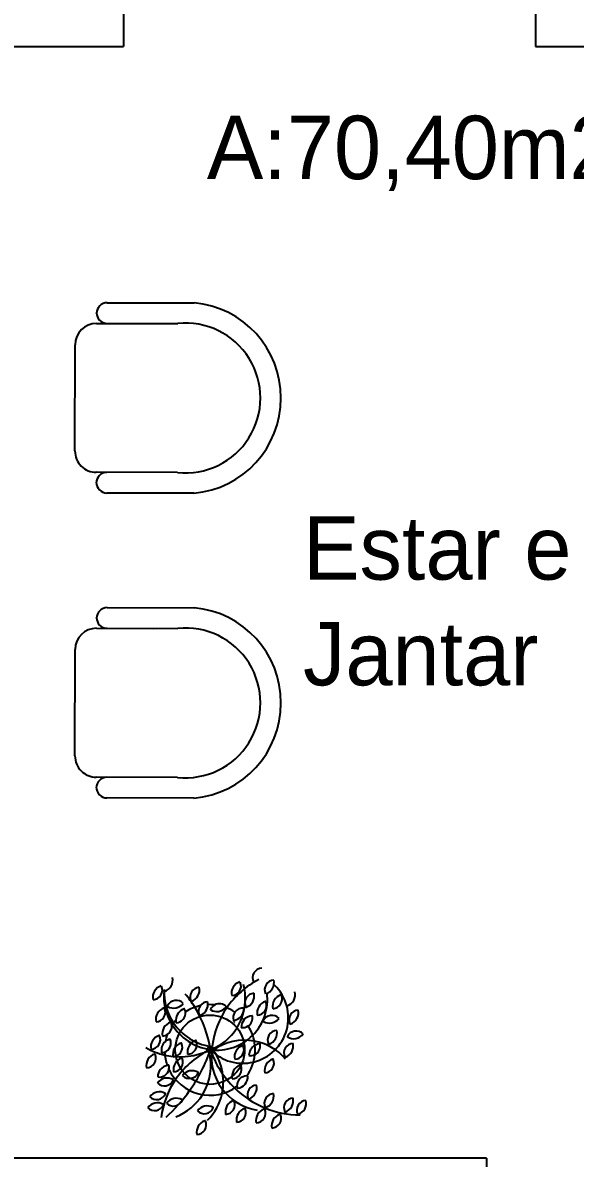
# Model space of a CAD drawing. Header units: millimetres. Extents: x 935 to 1399, y 512 to 900.
# Drawn here: x 1149.535 to 1151.28, y 855.466 to 859.047 of the extents above; entities that cross this region are included whole.
import ezdxf

# ---------------------------------------------------------------- set-up
doc = ezdxf.new("R2010")
doc.units = ezdxf.units.MM
doc.layers.add('LAYER1', color=1, linetype='Continuous')
doc.layers.add('MOBÍLIA', color=1, linetype='Continuous')

msp = doc.modelspace()

# ---------------------------------------------------------------- linework, layer by layer
at = {"color": 6}
for p, q in [((1149.85391, 859.22187), (1149.85391, 858.97187)), ((1149.85391, 859.22187), (1149.85391, 858.97187)), ((1151.15391, 859.22187), (1151.15391, 858.97187)), ((1151.15391, 859.22187), (1151.15391, 858.97187)), ((1146.36641, 858.97187), (1149.85391, 858.97187)), ((1146.36641, 858.97187), (1149.85391, 858.97187)), ((1151.15391, 858.97187), (1153.99141, 858.97187)), ((1151.15391, 858.97187), (1153.99141, 858.97187)), ((1150.99954, 855.46625), (1146.36641, 855.46625)), ((1150.99954, 855.46625), (1146.36641, 855.46625)), ((1150.99954, 855.46625), (1150.99954, 855.21625)), ((1150.99954, 855.46625), (1150.99954, 855.21625))]:
    msp.add_line(p, q, dxfattribs=at)
at = {"layer": 'LAYER1'}
for centre, radius in [((1150.12651, 855.80867), 0.10934), ((1150.12651, 855.80867), 0.10934), ((1150.12651, 855.80867), 0.10934), ((1150.12651, 855.80867), 0.10934), ((1150.12809, 855.80867), 0.01011), ((1150.12809, 855.80867), 0.01011), ((1150.12809, 855.80867), 0.01011), ((1150.12809, 855.80867), 0.01011)]:
    msp.add_circle(centre, radius, dxfattribs=at)
for centre, radius, start, end in [((1150.29167, 856.03494), 0.03072, 93.38057, 204.4039), ((1150.29167, 856.03494), 0.03072, 93.38057, 204.4039), ((1149.97159, 856.02795), 0.03756, 288.17868, 12.61208), ((1149.97159, 856.02795), 0.03756, 288.17868, 12.61208), ((1150.40743, 855.78522), 0.2757, 117.33103, 145.74295), ((1150.40743, 855.78522), 0.2757, 117.33103, 145.74295), ((1150.23204, 855.98658), 0.03756, 107.13764, 191.57105), ((1150.23204, 855.98658), 0.03756, 107.13764, 191.57105), ((1150.19399, 856.00974), 0.03072, 272.33954, 23.36287), ((1150.19399, 856.00974), 0.03072, 272.33954, 23.36287), ((1150.3298, 855.99751), 0.03072, 93.38057, 204.4039), ((1150.3298, 855.99751), 0.03072, 93.38057, 204.4039), ((1150.29133, 856.01998), 0.03756, 288.17868, 12.61208), ((1150.29133, 856.01998), 0.03756, 288.17868, 12.61208), ((1149.98372, 855.97393), 0.03756, 107.13764, 191.57105), ((1149.98372, 855.97393), 0.03756, 107.13764, 191.57105), ((1149.94566, 855.99709), 0.03072, 272.33954, 23.36287), ((1149.94566, 855.99709), 0.03072, 272.33954, 23.36287), ((1150.15242, 855.97901), 0.17194, 176.96723, 212.41656), ((1150.15242, 855.97901), 0.17194, 176.96723, 212.41656), ((1150.15421, 855.98906), 0.17194, 176.96723, 213.96318), ((1150.15421, 855.98906), 0.17194, 176.96723, 213.96318), ((1149.7754, 855.7547), 0.3568, 31.76546, 39.99551), ((1149.7754, 855.7547), 0.3568, 31.76546, 39.99551), ((1150.09438, 855.97466), 0.03072, 93.38057, 204.4039), ((1150.09438, 855.97466), 0.03072, 93.38057, 204.4039), ((1150.05591, 855.99712), 0.03756, 288.17868, 12.61208), ((1150.05591, 855.99712), 0.03756, 288.17868, 12.61208), ((1150.06632, 855.96913), 0.17194, 339.4885, 15.0874), ((1150.06632, 855.96913), 0.17194, 339.4885, 15.0874), ((1150.26751, 855.956), 0.03072, 93.38057, 204.4039), ((1150.26751, 855.956), 0.03072, 93.38057, 204.4039), ((1150.22904, 855.97846), 0.03756, 288.17868, 12.61208), ((1150.22904, 855.97846), 0.03756, 288.17868, 12.61208), ((1150.14864, 855.96673), 0.1594, 315.08964, 7.61396), ((1150.14864, 855.96673), 0.1594, 315.08964, 7.61396), ((1150.23043, 855.90917), 0.14344, 283.58903, 45.69939), ((1150.23043, 855.90917), 0.14344, 283.58903, 45.69939), ((1150.35825, 855.98273), 0.03756, 288.17868, 12.61208), ((1150.35825, 855.98273), 0.03756, 288.17868, 12.61208), ((1149.99344, 855.94617), 0.001, 154.86184, 238.63661), ((1149.99344, 855.94617), 0.001, 154.86184, 238.63661), ((1150.02034, 855.93354), 0.03072, 43.83851, 154.86184), ((1150.02034, 855.93354), 0.03072, 43.83851, 154.86184), ((1150.01247, 855.97739), 0.03756, 238.63661, 323.07002), ((1150.01247, 855.97739), 0.03756, 238.63661, 323.07002), ((1150.12634, 855.80776), 0.14294, 102.14243, 122.79041), ((1150.12634, 855.80776), 0.14294, 102.14243, 122.79041), ((1150.06732, 855.96238), 0.001, 204.4039, 288.17868), ((1150.06732, 855.96238), 0.001, 204.4039, 288.17868), ((1150.12112, 855.92943), 0.03072, 143.98164, 204.4039), ((1150.12112, 855.92943), 0.03072, 143.98164, 204.4039), ((1150.08265, 855.95189), 0.03756, 288.17868, 357.96648), ((1150.08265, 855.95189), 0.03756, 288.17868, 357.96648), ((1150.12112, 855.92943), 0.03072, 93.38057, 143.98164), ((1150.12112, 855.92943), 0.03072, 93.38057, 143.98164), ((1150.08265, 855.95189), 0.03756, 357.96648, 12.61208), ((1150.08265, 855.95189), 0.03756, 357.96648, 12.61208), ((1150.12634, 855.80776), 0.14294, 83.7908, 92.46579), ((1150.12634, 855.80776), 0.14294, 83.7908, 92.46579), ((1150.15651, 855.92289), 0.03072, 118.6061, 154.86184), ((1150.15651, 855.92289), 0.03072, 118.6061, 154.86184), ((1150.15651, 855.92289), 0.03072, 43.83851, 118.6061), ((1150.15651, 855.92289), 0.03072, 43.83851, 118.6061), ((1150.31271, 855.92493), 0.03756, 107.13764, 191.57105), ((1150.31271, 855.92493), 0.03756, 107.13764, 191.57105), ((1150.27465, 855.94808), 0.03072, 272.33954, 23.36287), ((1150.27465, 855.94808), 0.03072, 272.33954, 23.36287), ((1150.30193, 855.95987), 0.001, 23.36287, 107.13764), ((1150.30193, 855.95987), 0.001, 23.36287, 107.13764), ((1150.36174, 855.94548), 0.03756, 107.13764, 191.57105), ((1150.36174, 855.94548), 0.03756, 107.13764, 191.57105), ((1150.32368, 855.96863), 0.03072, 272.33954, 23.36287), ((1150.32368, 855.96863), 0.03072, 272.33954, 23.36287), ((1150.35096, 855.98042), 0.001, 23.36287, 107.13764), ((1150.35096, 855.98042), 0.001, 23.36287, 107.13764), ((1150.36966, 855.94799), 0.001, 204.4039, 288.17868), ((1150.36966, 855.94799), 0.001, 204.4039, 288.17868), ((1149.99321, 855.90438), 0.03756, 107.13764, 191.57105), ((1149.99321, 855.90438), 0.03756, 107.13764, 191.57105), ((1149.95515, 855.92753), 0.03072, 272.33954, 23.36287), ((1149.95515, 855.92753), 0.03072, 272.33954, 23.36287), ((1149.98243, 855.93932), 0.001, 23.36287, 107.13764), ((1149.98243, 855.93932), 0.001, 23.36287, 107.13764), ((1150.05647, 855.90122), 0.03756, 107.13764, 178.72476), ((1150.05647, 855.90122), 0.03756, 107.13764, 178.72476), ((1150.01842, 855.92437), 0.03072, 272.33954, 6.6283), ((1150.01842, 855.92437), 0.03072, 272.33954, 6.6283), ((1150.0457, 855.93616), 0.001, 23.36287, 107.13764), ((1150.0457, 855.93616), 0.001, 23.36287, 107.13764), ((1150.01842, 855.92437), 0.03072, 6.6283, 23.36287), ((1150.01842, 855.92437), 0.03072, 6.6283, 23.36287), ((1149.7754, 855.7547), 0.3568, 8.69905, 31.76546), ((1149.7754, 855.7547), 0.3568, 8.69905, 31.76546), ((1150.09406, 855.91715), 0.001, 204.4039, 288.17868), ((1150.09406, 855.91715), 0.001, 204.4039, 288.17868), ((1150.12961, 855.93551), 0.001, 154.86184, 238.63661), ((1150.12961, 855.93551), 0.001, 154.86184, 238.63661), ((1150.14864, 855.96673), 0.03756, 238.63661, 317.97949), ((1150.14864, 855.96673), 0.03756, 238.63661, 317.97949), ((1150.40743, 855.78522), 0.2757, 145.74295, 172.71362), ((1150.40743, 855.78522), 0.2757, 145.74295, 172.71362), ((1150.14864, 855.96673), 0.03756, 317.97949, 323.07002), ((1150.14864, 855.96673), 0.03756, 317.97949, 323.07002), ((1150.12634, 855.80776), 0.14294, 56.45063, 69.43833), ((1150.12634, 855.80776), 0.14294, 56.45063, 69.43833), ((1150.23043, 855.90917), 0.03072, 144.77841, 194.01247), ((1150.23043, 855.90917), 0.03072, 144.77841, 194.01247), ((1150.19664, 855.9382), 0.03756, 277.78724, 316.37904), ((1150.19664, 855.9382), 0.03756, 277.78724, 316.37904), ((1150.23043, 855.90917), 0.03072, 82.98914, 144.77841), ((1150.23043, 855.90917), 0.03072, 82.98914, 144.77841), ((1150.19664, 855.9382), 0.03756, 316.37904, 2.22065), ((1150.19664, 855.9382), 0.03756, 316.37904, 2.22065), ((1150.12634, 855.80776), 0.14294, 41.36895, 46.99327), ((1150.12634, 855.80776), 0.14294, 41.36895, 46.99327), ((1150.2627, 855.87846), 0.03756, 94.88827, 140.76068), ((1150.2627, 855.87846), 0.03756, 94.88827, 140.76068), ((1150.24045, 855.94372), 0.001, 204.4039, 288.17868), ((1150.24045, 855.94372), 0.001, 204.4039, 288.17868), ((1150.23043, 855.90917), 0.03072, 303.72778, 11.1135), ((1150.23043, 855.90917), 0.03072, 303.72778, 11.1135), ((1150.25959, 855.91489), 0.001, 11.1135, 94.88827), ((1150.25959, 855.91489), 0.001, 11.1135, 94.88827), ((1150.32268, 855.88626), 0.03072, 43.83851, 154.86184), ((1150.32268, 855.88626), 0.03072, 43.83851, 154.86184), ((1150.407, 855.90271), 0.03072, 93.38057, 204.4039), ((1150.407, 855.90271), 0.03072, 93.38057, 204.4039), ((1150.36853, 855.92517), 0.03756, 288.17868, 12.61208), ((1150.36853, 855.92517), 0.03756, 288.17868, 12.61208), ((1150.01377, 855.85915), 0.03756, 107.13764, 191.57105), ((1150.01377, 855.85915), 0.03756, 107.13764, 191.57105), ((1149.97572, 855.88231), 0.03072, 301.68545, 5.64628), ((1149.97572, 855.88231), 0.03072, 301.68545, 5.64628), ((1150.003, 855.89409), 0.001, 23.36287, 107.13764), ((1150.003, 855.89409), 0.001, 23.36287, 107.13764), ((1149.97572, 855.88231), 0.03072, 5.64628, 23.36287), ((1149.97572, 855.88231), 0.03072, 5.64628, 23.36287), ((1150.12634, 855.80776), 0.14294, 138.72336, 147.13049), ((1150.12634, 855.80776), 0.14294, 138.72336, 147.13049), ((1150.15242, 855.97901), 0.17194, 212.41656, 261.0002), ((1150.15242, 855.97901), 0.17194, 212.41656, 261.0002), ((1150.15421, 855.98906), 0.17194, 213.96318, 261.0002), ((1150.15421, 855.98906), 0.17194, 213.96318, 261.0002), ((1150.05647, 855.90122), 0.03756, 178.72476, 191.57105), ((1150.05647, 855.90122), 0.03756, 178.72476, 191.57105), ((1150.06632, 855.96913), 0.17194, 291.05442, 339.4885), ((1150.06632, 855.96913), 0.17194, 291.05442, 339.4885), ((1150.2016, 855.90197), 0.001, 194.01247, 277.78724), ((1150.2016, 855.90197), 0.001, 194.01247, 277.78724), ((1150.20337, 855.89689), 0.001, 204.4039, 288.17868), ((1150.20337, 855.89689), 0.001, 204.4039, 288.17868), ((1150.2627, 855.87846), 0.03756, 140.76068, 179.32168), ((1150.2627, 855.87846), 0.03756, 140.76068, 179.32168), ((1150.23043, 855.90917), 0.03072, 260.09017, 303.72778), ((1150.23043, 855.90917), 0.03072, 260.09017, 303.72778), ((1150.12634, 855.80776), 0.14294, 5.8965, 32.05556), ((1150.12634, 855.80776), 0.14294, 5.8965, 32.05556), ((1150.29578, 855.89889), 0.001, 154.86184, 238.63661), ((1150.29578, 855.89889), 0.001, 154.86184, 238.63661), ((1150.31481, 855.93011), 0.03756, 238.63661, 323.07002), ((1150.31481, 855.93011), 0.03756, 238.63661, 323.07002), ((1150.37994, 855.89043), 0.001, 204.4039, 288.17868), ((1150.37994, 855.89043), 0.001, 204.4039, 288.17868), ((1149.97739, 855.81743), 0.03756, 107.13764, 191.57105), ((1149.97739, 855.81743), 0.03756, 107.13764, 191.57105), ((1149.93934, 855.84059), 0.03072, 272.33954, 23.36287), ((1149.93934, 855.84059), 0.03072, 272.33954, 23.36287), ((1149.96662, 855.85237), 0.001, 23.36287, 107.13764), ((1149.96662, 855.85237), 0.001, 23.36287, 107.13764), ((1149.97572, 855.88231), 0.03072, 272.33954, 301.68545), ((1149.97572, 855.88231), 0.03072, 272.33954, 301.68545), ((1149.97255, 855.82952), 0.03072, 291.02522, 23.36287), ((1149.97255, 855.82952), 0.03072, 291.02522, 23.36287), ((1150.12634, 855.80776), 0.14294, 160.20124, 169.12472), ((1150.12634, 855.80776), 0.14294, 160.20124, 169.12472), ((1150.01061, 855.80637), 0.03756, 107.13764, 130.97907), ((1150.01061, 855.80637), 0.03756, 107.13764, 130.97907), ((1149.99983, 855.84131), 0.001, 23.36287, 107.13764), ((1149.99983, 855.84131), 0.001, 23.36287, 107.13764), ((1150.14864, 855.96673), 0.1594, 262.59281, 315.08964), ((1150.14864, 855.96673), 0.1594, 262.59281, 315.08964), ((1150.23549, 855.66659), 0.17194, 79.60421, 124.95252), ((1150.23549, 855.66659), 0.17194, 79.60421, 124.95252), ((1150.33913, 855.83899), 0.03072, 93.38057, 204.4039), ((1150.33913, 855.83899), 0.03072, 93.38057, 204.4039), ((1150.30066, 855.86145), 0.03756, 288.17868, 12.61208), ((1150.30066, 855.86145), 0.03756, 288.17868, 12.61208), ((1150.37187, 855.84955), 0.001, 154.86184, 238.63661), ((1150.37187, 855.84955), 0.001, 154.86184, 238.63661), ((1150.39878, 855.83693), 0.03072, 43.83851, 154.86184), ((1150.39878, 855.83693), 0.03072, 43.83851, 154.86184), ((1150.3909, 855.88078), 0.03756, 238.63661, 323.07002), ((1150.3909, 855.88078), 0.03756, 238.63661, 323.07002), ((1150.03226, 856.00399), 0.21756, 240.22964, 257.26623), ((1150.03226, 856.00399), 0.21756, 240.22964, 257.26623), ((1150.01061, 855.80637), 0.03756, 130.97907, 191.57105), ((1150.01061, 855.80637), 0.03756, 130.97907, 191.57105), ((1150.03226, 856.00399), 0.21756, 257.26623, 296.13413), ((1150.03226, 856.00399), 0.21756, 257.26623, 296.13413), ((1150.04698, 855.79372), 0.03756, 107.13764, 191.57105), ((1150.04698, 855.79372), 0.03756, 107.13764, 191.57105), ((1150.00893, 855.81688), 0.03072, 272.33954, 23.36287), ((1150.00893, 855.81688), 0.03072, 272.33954, 23.36287), ((1150.24593, 855.55976), 0.2757, 117.33103, 145.81233), ((1150.24593, 855.55976), 0.2757, 117.33103, 145.81233), ((1150.03621, 855.82866), 0.001, 23.36287, 107.13764), ((1150.03621, 855.82866), 0.001, 23.36287, 107.13764), ((1150.09285, 855.80162), 0.03756, 107.13764, 191.57105), ((1150.09285, 855.80162), 0.03756, 107.13764, 191.57105), ((1150.0548, 855.82478), 0.03072, 272.33954, 23.36287), ((1150.0548, 855.82478), 0.03072, 272.33954, 23.36287), ((1149.65007, 855.97118), 0.50489, 324.76435, 341.22297), ((1149.65007, 855.97118), 0.50489, 324.76435, 341.22297), ((1150.08208, 855.83656), 0.001, 23.36287, 107.13764), ((1150.08208, 855.83656), 0.001, 23.36287, 107.13764), ((1150.4142, 855.90473), 0.30181, 198.56021, 225.92154), ((1150.23043, 855.90917), 0.14344, 224.47927, 283.58903), ((1150.4142, 855.90473), 0.30181, 198.56021, 225.92154), ((1150.23043, 855.90917), 0.14344, 224.47927, 283.58903), ((1149.99699, 855.70764), 0.17194, 347.38628, 39.16327), ((1149.99699, 855.70764), 0.17194, 347.38628, 39.16327), ((1150.24153, 855.78582), 0.03756, 107.13764, 191.57105), ((1150.24153, 855.78582), 0.03756, 107.13764, 191.57105), ((1150.20348, 855.80897), 0.03072, 272.33954, 23.36287), ((1150.20348, 855.80897), 0.03072, 272.33954, 23.36287), ((1150.23076, 855.82076), 0.001, 23.36287, 107.13764), ((1150.23076, 855.82076), 0.001, 23.36287, 107.13764), ((1150.28708, 855.78978), 0.03756, 119.61075, 179.32168), ((1150.28708, 855.78978), 0.03756, 119.61075, 179.32168), ((1150.23549, 855.66659), 0.17194, 40.91955, 79.60421), ((1150.23549, 855.66659), 0.17194, 40.91955, 79.60421), ((1150.25481, 855.82049), 0.03072, 296.50201, 11.1135), ((1150.25481, 855.82049), 0.03072, 296.50201, 11.1135), ((1150.12651, 855.80867), 0.14287, 353.70299, 5.53986), ((1150.12651, 855.80867), 0.14287, 353.70299, 5.53986), ((1150.28708, 855.78978), 0.03756, 94.88827, 119.61075), ((1150.28708, 855.78978), 0.03756, 94.88827, 119.61075), ((1150.28397, 855.82621), 0.001, 11.1135, 94.88827), ((1150.28397, 855.82621), 0.001, 11.1135, 94.88827), ((1150.31207, 855.82671), 0.001, 204.4039, 288.17868), ((1150.31207, 855.82671), 0.001, 204.4039, 288.17868), ((1150.39055, 855.79787), 0.03072, 93.38057, 204.4039), ((1150.39055, 855.79787), 0.03072, 93.38057, 204.4039), ((1150.35208, 855.82034), 0.03756, 288.17868, 12.61208), ((1150.35208, 855.82034), 0.03756, 288.17868, 12.61208), ((1149.96316, 855.75894), 0.03756, 107.13764, 191.57105), ((1149.96316, 855.75894), 0.03756, 107.13764, 191.57105), ((1149.9251, 855.7821), 0.03072, 272.33954, 23.36287), ((1149.9251, 855.7821), 0.03072, 272.33954, 23.36287), ((1149.95238, 855.79388), 0.001, 23.36287, 107.13764), ((1149.95238, 855.79388), 0.001, 23.36287, 107.13764), ((1149.97255, 855.82952), 0.03072, 272.33954, 291.02522), ((1149.97255, 855.82952), 0.03072, 272.33954, 291.02522), ((1150.12634, 855.80776), 0.14294, 182.76947, 199.93067), ((1150.12634, 855.80776), 0.14294, 182.76947, 199.93067), ((1150.04857, 855.74629), 0.03756, 107.13764, 191.57105), ((1150.04857, 855.74629), 0.03756, 107.13764, 191.57105), ((1150.01051, 855.76945), 0.03072, 272.33954, 23.36287), ((1150.01051, 855.76945), 0.03072, 272.33954, 23.36287), ((1150.03779, 855.78124), 0.001, 23.36287, 107.13764), ((1150.03779, 855.78124), 0.001, 23.36287, 107.13764), ((1149.95733, 855.7576), 0.17194, 328.08334, 15.0874), ((1149.95733, 855.7576), 0.17194, 328.08334, 15.0874), ((1150.30285, 855.7879), 0.17194, 176.96723, 221.82034), ((1150.30285, 855.7879), 0.17194, 176.96723, 221.82034), ((1150.12634, 855.80776), 0.14294, 325.01151, 354.07285), ((1150.12634, 855.80776), 0.14294, 325.01151, 354.07285), ((1150.25481, 855.82049), 0.03072, 260.09017, 296.50201), ((1150.25481, 855.82049), 0.03072, 260.09017, 296.50201), ((1150.33643, 855.74313), 0.03756, 107.13764, 191.57105), ((1150.33643, 855.74313), 0.03756, 107.13764, 191.57105), ((1150.29838, 855.76629), 0.03072, 272.33954, 23.36287), ((1150.29838, 855.76629), 0.03072, 272.33954, 23.36287), ((1150.32566, 855.77807), 0.001, 23.36287, 107.13764), ((1150.32566, 855.77807), 0.001, 23.36287, 107.13764), ((1150.36349, 855.7856), 0.001, 204.4039, 288.17868), ((1150.36349, 855.7856), 0.001, 204.4039, 288.17868), ((1149.9991, 855.72215), 0.03756, 100.94367, 179.32168), ((1149.9991, 855.72215), 0.03756, 100.94367, 179.32168), ((1149.96682, 855.75285), 0.03072, 260.09017, 348.96864), ((1149.96682, 855.75285), 0.03072, 260.09017, 348.96864), ((1149.9991, 855.72215), 0.03756, 94.88827, 100.94367), ((1149.9991, 855.72215), 0.03756, 94.88827, 100.94367), ((1149.99598, 855.75858), 0.001, 11.1135, 94.88827), ((1149.99598, 855.75858), 0.001, 11.1135, 94.88827), ((1149.96682, 855.75285), 0.03072, 348.96864, 11.1135), ((1149.96682, 855.75285), 0.03072, 348.96864, 11.1135), ((1150.12634, 855.80776), 0.14294, 205.16484, 306.72262), ((1150.12634, 855.80776), 0.14294, 205.16484, 306.72262), ((1150.07047, 855.70491), 0.03756, 60.10462, 144.53803), ((1150.07047, 855.70491), 0.03756, 60.10462, 144.53803), ((1150.06148, 855.74854), 0.03072, 225.30652, 336.32985), ((1150.06148, 855.74854), 0.03072, 225.30652, 336.32985), ((1150.08869, 855.73661), 0.001, 336.32985, 60.10462), ((1150.08869, 855.73661), 0.001, 336.32985, 60.10462), ((1150.23362, 855.72416), 0.03756, 107.13764, 191.57105), ((1150.23362, 855.72416), 0.03756, 107.13764, 191.57105), ((1150.19557, 855.74732), 0.03072, 272.33954, 23.36287), ((1150.19557, 855.74732), 0.03072, 272.33954, 23.36287), ((1150.22285, 855.7591), 0.001, 23.36287, 107.13764), ((1150.22285, 855.7591), 0.001, 23.36287, 107.13764), ((1149.99152, 855.68167), 0.03756, 60.10462, 144.53803), ((1149.99152, 855.68167), 0.03756, 60.10462, 144.53803), ((1149.98253, 855.7253), 0.03072, 225.30652, 336.32985), ((1149.98253, 855.7253), 0.03072, 225.30652, 336.32985), ((1150.24593, 855.55976), 0.2757, 145.81233, 172.71362), ((1150.24593, 855.55976), 0.2757, 145.81233, 172.71362), ((1150.00974, 855.71337), 0.001, 336.32985, 60.10462), ((1150.00974, 855.71337), 0.001, 336.32985, 60.10462), ((1150.24247, 855.69509), 0.03072, 88.17569, 183.55844), ((1150.24247, 855.69509), 0.03072, 88.17569, 183.55844), ((1150.20868, 855.72413), 0.03756, 277.78724, 2.22065), ((1150.20868, 855.72413), 0.03756, 277.78724, 2.22065), ((1150.24247, 855.69509), 0.03072, 82.98914, 88.17569), ((1150.24247, 855.69509), 0.03072, 82.98914, 88.17569), ((1150.27537, 855.66632), 0.03072, 93.38057, 204.4039), ((1150.27537, 855.66632), 0.03072, 93.38057, 204.4039), ((1150.2369, 855.68878), 0.03756, 288.17868, 12.61208), ((1150.2369, 855.68878), 0.03756, 288.17868, 12.61208), ((1149.96684, 855.6385), 0.03756, 60.10462, 144.53803), ((1149.96684, 855.6385), 0.03756, 60.10462, 144.53803), ((1149.95785, 855.68213), 0.03072, 225.30652, 336.32985), ((1149.95785, 855.68213), 0.03072, 225.30652, 336.32985), ((1149.98506, 855.6702), 0.001, 336.32985, 60.10462), ((1149.98506, 855.6702), 0.001, 336.32985, 60.10462), ((1149.65007, 855.97118), 0.50489, 311.98543, 324.76435), ((1149.65007, 855.97118), 0.50489, 311.98543, 324.76435), ((1149.95733, 855.7576), 0.17194, 291.05442, 328.08334), ((1149.95733, 855.7576), 0.17194, 291.05442, 328.08334), ((1149.99699, 855.70764), 0.17194, 315.1303, 347.38628), ((1149.99699, 855.70764), 0.17194, 315.1303, 347.38628), ((1150.30285, 855.7879), 0.17194, 221.82034, 261.0002), ((1150.30285, 855.7879), 0.17194, 221.82034, 261.0002), ((1150.4142, 855.90473), 0.30181, 225.92154, 269.3964), ((1150.4142, 855.90473), 0.30181, 225.92154, 269.3964), ((1150.24247, 855.69509), 0.03072, 183.55844, 194.01247), ((1150.24247, 855.69509), 0.03072, 183.55844, 194.01247), ((1150.21363, 855.6879), 0.001, 194.01247, 277.78724), ((1150.21363, 855.6879), 0.001, 194.01247, 277.78724), ((1150.32885, 855.63959), 0.03072, 93.38057, 204.4039), ((1150.32885, 855.63959), 0.03072, 93.38057, 204.4039), ((1150.29038, 855.66205), 0.03756, 288.17868, 12.61208), ((1150.29038, 855.66205), 0.03756, 288.17868, 12.61208), ((1149.96067, 855.60356), 0.03756, 60.10462, 144.53803), ((1149.96067, 855.60356), 0.03756, 60.10462, 144.53803), ((1149.95168, 855.64718), 0.03072, 225.30652, 336.32985), ((1149.95168, 855.64718), 0.03072, 225.30652, 336.32985), ((1149.97889, 855.63525), 0.001, 336.32985, 60.10462), ((1149.97889, 855.63525), 0.001, 336.32985, 60.10462), ((1150.02031, 855.61794), 0.03756, 60.10462, 144.53803), ((1150.02031, 855.61794), 0.03756, 60.10462, 144.53803), ((1150.01132, 855.66157), 0.03072, 225.30652, 336.32985), ((1150.01132, 855.66157), 0.03072, 225.30652, 336.32985), ((1150.03854, 855.64964), 0.001, 336.32985, 60.10462), ((1150.03854, 855.64964), 0.001, 336.32985, 60.10462), ((1150.11777, 855.59391), 0.03756, 60.10462, 144.53803), ((1150.11777, 855.59391), 0.03756, 60.10462, 144.53803), ((1150.10878, 855.63754), 0.03072, 225.30652, 336.32985), ((1150.10878, 855.63754), 0.03072, 225.30652, 336.32985), ((1150.136, 855.62561), 0.001, 336.32985, 60.10462), ((1150.136, 855.62561), 0.001, 336.32985, 60.10462), ((1150.21265, 855.61233), 0.03756, 107.13764, 191.57105), ((1150.21265, 855.61233), 0.03756, 107.13764, 191.57105), ((1150.17459, 855.63548), 0.03072, 272.33954, 23.36287), ((1150.17459, 855.63548), 0.03072, 272.33954, 23.36287), ((1150.20187, 855.64727), 0.001, 23.36287, 107.13764), ((1150.20187, 855.64727), 0.001, 23.36287, 107.13764), ((1150.23684, 855.6226), 0.001, 23.36287, 107.13764), ((1150.23684, 855.6226), 0.001, 23.36287, 107.13764), ((1150.24831, 855.65404), 0.001, 204.4039, 288.17868), ((1150.24831, 855.65404), 0.001, 204.4039, 288.17868), ((1150.30179, 855.62732), 0.001, 204.4039, 288.17868), ((1150.30179, 855.62732), 0.001, 204.4039, 288.17868), ((1150.39055, 855.6252), 0.03072, 93.38057, 204.4039), ((1150.39055, 855.6252), 0.03072, 93.38057, 204.4039), ((1150.35208, 855.64767), 0.03756, 288.17868, 12.61208), ((1150.35208, 855.64767), 0.03756, 288.17868, 12.61208), ((1150.43139, 855.61766), 0.03072, 93.38057, 204.4039), ((1150.43139, 855.61766), 0.03072, 93.38057, 204.4039), ((1150.39292, 855.64012), 0.03756, 288.17868, 12.61208), ((1150.39292, 855.64012), 0.03756, 288.17868, 12.61208), ((1150.24761, 855.58766), 0.03756, 107.13764, 191.57105), ((1150.24761, 855.58766), 0.03756, 107.13764, 191.57105), ((1150.20956, 855.61081), 0.03072, 272.33954, 23.36287), ((1150.20956, 855.61081), 0.03072, 272.33954, 23.36287), ((1150.30931, 855.5856), 0.03756, 107.13764, 191.57105), ((1150.30931, 855.5856), 0.03756, 107.13764, 191.57105), ((1150.27126, 855.60876), 0.03072, 272.33954, 23.36287), ((1150.27126, 855.60876), 0.03072, 272.33954, 23.36287), ((1150.29854, 855.62054), 0.001, 23.36287, 107.13764), ((1150.29854, 855.62054), 0.001, 23.36287, 107.13764), ((1150.35868, 855.56916), 0.03756, 107.13764, 191.57105), ((1150.35868, 855.56916), 0.03756, 107.13764, 191.57105), ((1150.32062, 855.59231), 0.03072, 272.33954, 23.36287), ((1150.32062, 855.59231), 0.03072, 272.33954, 23.36287), ((1150.3479, 855.6041), 0.001, 23.36287, 107.13764), ((1150.3479, 855.6041), 0.001, 23.36287, 107.13764), ((1150.36349, 855.61293), 0.001, 204.4039, 288.17868), ((1150.36349, 855.61293), 0.001, 204.4039, 288.17868), ((1150.40433, 855.60539), 0.001, 204.4039, 288.17868), ((1150.40433, 855.60539), 0.001, 204.4039, 288.17868), ((1150.12215, 855.5486), 0.03756, 107.13764, 191.57105), ((1150.12215, 855.5486), 0.03756, 107.13764, 191.57105), ((1150.0841, 855.57176), 0.03072, 272.33954, 23.36287), ((1150.0841, 855.57176), 0.03072, 272.33954, 23.36287), ((1150.11138, 855.58354), 0.001, 23.36287, 107.13764), ((1150.11138, 855.58354), 0.001, 23.36287, 107.13764)]:
    msp.add_arc(centre, radius, start, end, dxfattribs=at)
at = {"layer": 'MOBÍLIA'}
for p, q in [((1149.76853, 858.13033), (1149.76853, 858.1325)), ((1149.76853, 858.13033), (1149.76853, 858.1325)), ((1149.80225, 858.16394), (1150.07655, 858.16351)), ((1149.80225, 858.16394), (1150.07655, 858.16351)), ((1149.76848, 858.09883), (1150.02498, 858.09843)), ((1149.76848, 858.09883), (1149.94865, 858.09855)), ((1149.76848, 858.09883), (1150.02498, 858.09843)), ((1149.76848, 858.09883), (1149.94865, 858.09855)), ((1149.70051, 857.69659), (1149.70104, 858.03161)), ((1149.70051, 857.69659), (1149.70104, 858.03161)), ((1150.02424, 857.62875), (1149.76773, 857.62916)), ((1150.02424, 857.62875), (1149.76773, 857.62916)), ((1149.76768, 857.59766), (1149.76768, 857.59549)), ((1149.76768, 857.59766), (1149.76768, 857.59549)), ((1150.0756, 857.56351), (1149.8013, 857.56394)), ((1150.0756, 857.56351), (1149.8013, 857.56394)), ((1149.80225, 857.20261), (1150.07655, 857.20218)), ((1149.80225, 857.20261), (1150.07655, 857.20218)), ((1149.76853, 857.169), (1149.76853, 857.17117)), ((1149.76853, 857.169), (1149.76853, 857.17117)), ((1149.76848, 857.1375), (1149.94865, 857.13722)), ((1149.76848, 857.1375), (1150.02498, 857.1371)), ((1149.76848, 857.1375), (1149.94865, 857.13722)), ((1149.76848, 857.1375), (1150.02498, 857.1371)), ((1149.70051, 856.73527), (1149.70104, 857.07028)), ((1149.70051, 856.73527), (1149.70104, 857.07028)), ((1150.02424, 856.66742), (1149.76773, 856.66783)), ((1150.02424, 856.66742), (1149.76773, 856.66783)), ((1149.76768, 856.63633), (1149.76768, 856.63417)), ((1149.76768, 856.63633), (1149.76768, 856.63417)), ((1150.0756, 856.60218), (1149.8013, 856.60261)), ((1150.0756, 856.60218), (1149.8013, 856.60261))]:
    msp.add_line(p, q, dxfattribs=at)
for centre, radius, start, end in [((1149.80219, 858.13028), 0.03366, 89.90909, 179.90909), ((1149.80219, 858.13028), 0.03366, 89.90909, 179.90909), ((1149.8022, 858.13244), 0.03366, 179.90909, 269.90909), ((1149.8022, 858.13244), 0.03366, 179.90909, 269.90909), ((1150.04961, 857.86355), 0.30116, 274.95013, 84.86805), ((1150.04961, 857.86355), 0.30116, 274.95013, 84.86805), ((1149.76837, 858.0315), 0.06733, 89.90909, 179.90909), ((1149.76837, 858.0315), 0.06733, 89.90909, 179.90909), ((1150.04961, 857.86355), 0.23616, 263.83216, 95.98602), ((1150.04961, 857.86355), 0.23616, 263.83216, 95.98602), ((1149.76784, 857.69649), 0.06733, 179.90909, 269.90909), ((1149.76784, 857.69649), 0.06733, 179.90909, 269.90909), ((1149.80135, 857.59544), 0.03366, 89.90909, 179.90909), ((1149.80135, 857.59544), 0.03366, 89.90909, 179.90909), ((1149.80135, 857.59761), 0.03366, 179.90909, 269.90909), ((1149.80135, 857.59761), 0.03366, 179.90909, 269.90909), ((1149.80219, 857.16895), 0.03366, 89.90909, 179.90909), ((1149.80219, 857.16895), 0.03366, 89.90909, 179.90909), ((1150.04961, 856.90222), 0.30116, 274.95013, 84.86805), ((1150.04961, 856.90222), 0.30116, 274.95013, 84.86805), ((1149.8022, 857.17112), 0.03366, 179.90909, 269.90909), ((1149.8022, 857.17112), 0.03366, 179.90909, 269.90909), ((1149.76837, 857.07018), 0.06733, 89.90909, 179.90909), ((1149.76837, 857.07018), 0.06733, 89.90909, 179.90909), ((1150.04961, 856.90222), 0.23616, 263.83216, 95.98602), ((1150.04961, 856.90222), 0.23616, 263.83216, 95.98602), ((1149.76784, 856.73516), 0.06733, 179.90909, 269.90909), ((1149.76784, 856.73516), 0.06733, 179.90909, 269.90909), ((1149.80135, 856.63411), 0.03366, 89.90909, 179.90909), ((1149.80135, 856.63411), 0.03366, 89.90909, 179.90909), ((1149.80135, 856.63628), 0.03366, 179.90909, 269.90909), ((1149.80135, 856.63628), 0.03366, 179.90909, 269.90909)]:
    msp.add_arc(centre, radius, start, end, dxfattribs=at)

# ---------------------------------------------------------------- texts
at = {"char_height": 0.2, "width": 3.8469, "attachment_point": 1}
for s, insert in [('A:70,40m2', (1150.11671, 858.75363)), ('Estar e\\PJantar', (1150.42035, 857.49084))]:
    msp.add_mtext(s, dxfattribs=dict(at, insert=insert))

doc.saveas('drawing.dxf')
